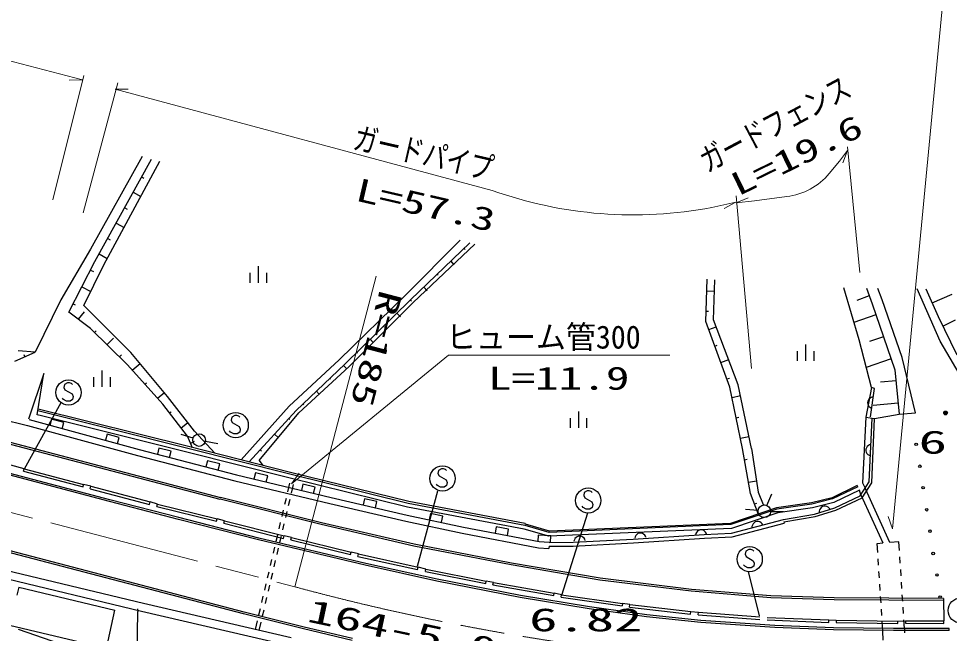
# Model space of a CAD drawing. Units: millimetres, scale not verified. Extents: x 40000 to 680000, y 20000 to 380000.
# Drawn here: x 127536 to 201308, y 271988 to 320713 of the extents above; entities that cross this region are included whole.
import ezdxf
from ezdxf.enums import TextEntityAlignment as Align

# ---------------------------------------------------------------- set-up
doc = ezdxf.new("R2010")
doc.units = ezdxf.units.MM
doc.header["$LTSCALE"] = 1000
doc.linetypes.add('CHAIN', pattern=[18.5, 12, -1.5, 3.5, -1.5])
for name, color, linetype, lineweight in [('M-BGD', 7, 'Continuous', 25), ('M-BGD-EXST', 7, 'Continuous', 25), ('M-BMK', 2, 'CHAIN', 13), ('M-BMK-SRVR', 3, 'Continuous', 25), ('M-STR-HTXT', 7, 'Continuous', 13), ('M-STR-STRC', 7, 'Continuous', 25)]:
    doc.layers.add(name, color=color, linetype=linetype, lineweight=lineweight)
doc.styles.add('ＭＳ ゴシック', font='')
doc.styles.get('ＭＳ ゴシック').set_extended_font_data('MS Gothic')

msp = doc.modelspace()

# ---------------------------------------------------------------- linework, layer by layer
at = {"layer": 'M-BGD'}
for p, q in [((137318, 309785), (133238, 302436)), ((133581, 301452), (138078, 309585)), ((134298, 301203), (138719, 309417)), ((137297, 308172), (137473, 308074)), ((136621, 306950), (137215, 306622)), ((135946, 305728), (136138, 305622)), ((135270, 304506), (135891, 304163)), ((134595, 303285), (134803, 303170)), ((158204, 298787), (162545, 303150)), ((158601, 298420), (163311, 302949)), ((158797, 298217), (163695, 302848)), ((162852, 302504), (162928, 302425)), ((133238, 302436), (130889, 298430)), ((133919, 302063), (134568, 301704)), ((131511, 297452), (133581, 301452)), ((132702, 297968), (134298, 301203)), ((146524, 301083), (146524, 299783)), ((161785, 301476), (162044, 301208)), ((133236, 300785), (133459, 300670)), ((145874, 300563), (145874, 299783)), ((147174, 300563), (147174, 299783)), ((160719, 300449), (160798, 300367)), ((182017, 296713), (182115, 300060)), ((182621, 296837), (182708, 299998)), ((132546, 299452), (133254, 299086)), ((152942, 293670), (158204, 298787)), ((159653, 299421), (159920, 299144)), ((182088, 299140), (182684, 299123)), ((194145, 295260), (192940, 299366)), ((194726, 299345), (195179, 298116)), ((195993, 298437), (195633, 299334)), ((200575, 295142), (198749, 299297)), ((199454, 299288), (200411, 297094)), ((199932, 298191), (201525, 298885)), ((130889, 298430), (128837, 294281)), ((131856, 298119), (132019, 298034)), ((153386, 293334), (158601, 298420)), ((153729, 293132), (158797, 298217)), ((158587, 298393), (158668, 298309)), ((194952, 298730), (193964, 298366)), ((195179, 298116), (196995, 292889)), ((197572, 293862), (195993, 298437)), ((133238, 296165), (131511, 297452)), ((132293, 296904), (132746, 297477)), ((136433, 294246), (132702, 297968)), ((157520, 297365), (157795, 297080)), ((182041, 297522), (182220, 297517)), ((183914, 291508), (182017, 296713)), ((184577, 291696), (182621, 296837)), ((195482, 297245), (193740, 296640)), ((200411, 297094), (201897, 294066)), ((200782, 296337), (201785, 296829)), ((136161, 293285), (133238, 296165)), ((133564, 295843), (133691, 295974)), ((156454, 296338), (156537, 296251)), ((182254, 296062), (182835, 296274)), ((134539, 294860), (135061, 295398)), ((155388, 295310), (155670, 295017)), ((195125, 291463), (194145, 295260)), ((196087, 295502), (194983, 295119)), ((202611, 291687), (200575, 295142)), ((128837, 294281), (127513, 294395)), ((182728, 294761), (182908, 294827)), ((189252, 294366), (189252, 293586)), ((189902, 294886), (189902, 293586)), ((190552, 294366), (190552, 293586)), ((127242, 293568), (128837, 294281)), ((128039, 293924), (127980, 294057)), ((135533, 293897), (135701, 294069)), ((139347, 290763), (136433, 294246)), ((148989, 290001), (152942, 293670)), ((154321, 294282), (154407, 294193)), ((183203, 293460), (183820, 293685)), ((196692, 293760), (194710, 293072)), ((198632, 289464), (197572, 293862)), ((138966, 290148), (136161, 293285)), ((136540, 292861), (137161, 293385)), ((149523, 289658), (153386, 293334)), ((149751, 289480), (153729, 293132)), ((153255, 293255), (153541, 292958)), ((196995, 292889), (197339, 289355)), ((129544, 292585), (128311, 288958)), ((129011, 289308), (129544, 292585)), ((133480, 292300), (133480, 291520)), ((134130, 292820), (134130, 291520)), ((134780, 292300), (134780, 291520)), ((152189, 292227), (152267, 292146)), ((183677, 292158), (183868, 292228)), ((137543, 291740), (137679, 291855)), ((184912, 286636), (183914, 291508)), ((185619, 286644), (184577, 291696)), ((195125, 291463), (194694, 289121)), ((195051, 289150), (195365, 291405)), ((195365, 291405), (195125, 291463)), ((197081, 292005), (195854, 291886)), ((138546, 290618), (139086, 291074)), ((141485, 288027), (139347, 290763)), ((151122, 291199), (151358, 290955)), ((184081, 290696), (184755, 290834)), ((195062, 290661), (194960, 290584)), ((195158, 290702), (195062, 290661)), ((195270, 290723), (195158, 290702)), ((140918, 287612), (138966, 290148)), ((145176, 285735), (148989, 290001)), ((150056, 290172), (150119, 290106)), ((194844, 290401), (194824, 290258)), ((194824, 290258), (194845, 290146)), ((194894, 290503), (194844, 290401)), ((194845, 290146), (194886, 290050)), ((194886, 290050), (194962, 289948)), ((194960, 290584), (194894, 290503)), ((194962, 289948), (195044, 289882)), ((197253, 290238), (195261, 290044)), ((134770, 282578), (109448, 289272)), ((129361, 289233), (129011, 289308)), ((140952, 286645), (129061, 289617)), ((140989, 286791), (129086, 289765)), ((140879, 286354), (129361, 289233)), ((139499, 289455), (139621, 289558)), ((145816, 285574), (149523, 289658)), ((146615, 285698), (149751, 289480)), ((171902, 289574), (171902, 288274)), ((195044, 289882), (195146, 289832)), ((195383, 289025), (197339, 289355)), ((197339, 289355), (198632, 289464)), ((134732, 282433), (109409, 289127)), ((120560, 288628), (143497, 282622)), ((120598, 288773), (143535, 282767)), ((126088, 289004), (128240, 288459)), ((128240, 288459), (136965, 286087)), ((128372, 288942), (137094, 286570)), ((130147, 288954), (130017, 288471)), ((131113, 288695), (130147, 288954)), ((130983, 288212), (131113, 288695)), ((140392, 288241), (140950, 288711)), ((148954, 289032), (149027, 288966)), ((171252, 289054), (171252, 288274)), ((172552, 289054), (172552, 288274)), ((184413, 289072), (184616, 289114)), ((194694, 289121), (194414, 283926)), ((194694, 289121), (195383, 289025)), ((194955, 283988), (195183, 289034)), ((195153, 283925), (195383, 289025)), ((134543, 287773), (134413, 287290)), ((135509, 287514), (134543, 287773)), ((141368, 287460), (140413, 287758)), ((141485, 288027), (143083, 286263)), ((147818, 287780), (148116, 287509)), ((135379, 287031), (135509, 287514)), ((141320, 286707), (140918, 287612)), ((141182, 287067), (141465, 287211)), ((142336, 287218), (143319, 287031)), ((184746, 287448), (185424, 287587)), ((145369, 273529), (94670, 286820)), ((145407, 273674), (94708, 286965)), ((137094, 286570), (144793, 284556)), ((138662, 286677), (138535, 286193)), ((139629, 286424), (138662, 286677)), ((139502, 285940), (139629, 286424)), ((148965, 284315), (140879, 286354)), ((149038, 284606), (140952, 286645)), ((149075, 284752), (140989, 286791)), ((146681, 286527), (146788, 286431)), ((185550, 283087), (184912, 286636)), ((185619, 286644), (186153, 283169)), ((194695, 286600), (194688, 286456)), ((194688, 286456), (194720, 286346)), ((194736, 286706), (194695, 286600)), ((194720, 286346), (194769, 286254)), ((194794, 286793), (194736, 286706)), ((194769, 286254), (194855, 286160)), ((194888, 286879), (194794, 286793)), ((194980, 286929), (194888, 286879)), ((195090, 286960), (194980, 286929)), ((136965, 286087), (144671, 284071)), ((142511, 285670), (142384, 285186)), ((143478, 285417), (142511, 285670)), ((146615, 285698), (146880, 285305)), ((185071, 285749), (185271, 285785)), ((194855, 286160), (194943, 286102)), ((194943, 286102), (195049, 286061)), ((143352, 284933), (143478, 285417)), ((144671, 284071), (152199, 282270)), ((144793, 284556), (152313, 282757)), ((146303, 284709), (146187, 284223)), ((147276, 284476), (146303, 284709)), ((147159, 283990), (147276, 284476)), ((158357, 281990), (148965, 284315)), ((158421, 282284), (149037, 284607)), ((158453, 282430), (149073, 284752)), ((185390, 283974), (186012, 284086)), ((148875, 283204), (149038, 283897)), ((149161, 283110), (149318, 283776)), ((150063, 283809), (149947, 283323)), ((151036, 283577), (150063, 283809)), ((150920, 283090), (151036, 283577)), ((193999, 283699), (192018, 282735)), ((194043, 283609), (192052, 282640)), ((194174, 283340), (192155, 282357)), ((194043, 283609), (193999, 283699)), ((194299, 282982), (194174, 283340)), ((194246, 282877), (194955, 283988)), ((194383, 282720), (195153, 283925)), ((194414, 283926), (194665, 283452)), ((196587, 279190), (194665, 283452)), ((140245, 281169), (134770, 282578)), ((151510, 280613), (143499, 282621)), ((151545, 280759), (143535, 282767)), ((148646, 282231), (148761, 282717)), ((148932, 282136), (149047, 282623)), ((152313, 282757), (158334, 281368)), ((154949, 282662), (154837, 282175)), ((155923, 282438), (154949, 282662)), ((186174, 281411), (185550, 283087)), ((186153, 283169), (186542, 282199)), ((186842, 282128), (187232, 283049)), ((192018, 282735), (190375, 282324)), ((192052, 282640), (190394, 282226)), ((192240, 281946), (194246, 282877)), ((192312, 281759), (194383, 282720)), ((194299, 282982), (196020, 279153)), ((140208, 281024), (134733, 282433)), ((152199, 282270), (158226, 280880)), ((155811, 281950), (155923, 282438)), ((167593, 280250), (158357, 281990)), ((167649, 280545), (158421, 282284)), ((167676, 280692), (158453, 282430)), ((187610, 281937), (183971, 280705)), ((187633, 281839), (183990, 280606)), ((186150, 281718), (185155, 281818)), ((185862, 282249), (186034, 282313)), ((190375, 282324), (187610, 281937)), ((190394, 282226), (187633, 281839)), ((190451, 281931), (187702, 281546)), ((192155, 282357), (190451, 281931)), ((190618, 281448), (192240, 281946)), ((191081, 281891), (191021, 281779)), ((191151, 281969), (191081, 281891)), ((191243, 282035), (191151, 281969)), ((191381, 282078), (191243, 282035)), ((191495, 282075), (191381, 282078)), ((191597, 282050), (191495, 282075)), ((191709, 281990), (191597, 282050)), ((191787, 281920), (191709, 281990)), ((191853, 281827), (191787, 281920)), ((146573, 279542), (140245, 281169)), ((148418, 281257), (148532, 281744)), ((148704, 281163), (148818, 281649)), ((158334, 281368), (162791, 280419)), ((160178, 281487), (160074, 280998)), ((161156, 281279), (160178, 281487)), ((161052, 280790), (161156, 281279)), ((187702, 281546), (184046, 280308)), ((187147, 281659), (188147, 281641)), ((188151, 281024), (190618, 281448)), ((188185, 280826), (190664, 281253)), ((190664, 281253), (192312, 281759)), ((190996, 281677), (190993, 281563)), ((191021, 281779), (190996, 281677)), ((146537, 279396), (140208, 281024)), ((148189, 280284), (148303, 280770)), ((148475, 280189), (148589, 280676)), ((158859, 278907), (151510, 280613)), ((158890, 279054), (151545, 280759)), ((158226, 280880), (162692, 279929)), ((162791, 280419), (168791, 279268)), ((165394, 280429), (165300, 279938)), ((166376, 280241), (165394, 280429)), ((167704, 280634), (167676, 280692)), ((169589, 279983), (167676, 280538)), ((169601, 280084), (167704, 280634)), ((183990, 280606), (169589, 279983)), ((183971, 280705), (169601, 280084)), ((184035, 279927), (188148, 281013)), ((184080, 279629), (188224, 280723)), ((185663, 280469), (185656, 280355)), ((185693, 280570), (185663, 280469)), ((185757, 280680), (185693, 280570)), ((185830, 280755), (185757, 280680)), ((185925, 280817), (185830, 280755)), ((186064, 280854), (185925, 280817)), ((186178, 280847), (186064, 280854)), ((186279, 280818), (186178, 280847)), ((186389, 280754), (186279, 280818)), ((186464, 280680), (186389, 280754)), ((186526, 280585), (186464, 280680)), ((188185, 280826), (188224, 280723)), ((147960, 279310), (148074, 279797)), ((148246, 279216), (148360, 279702)), ((162692, 279929), (168729, 278771)), ((166282, 279750), (166376, 280241)), ((169552, 279682), (167593, 280250)), ((168727, 279773), (168697, 279274)), ((169726, 279712), (168727, 279773)), ((184046, 280308), (169552, 279682)), ((169695, 279213), (169726, 279712)), ((171717, 279594), (171631, 279500)), ((171804, 279652), (171717, 279594)), ((171910, 279694), (171804, 279652)), ((172054, 279701), (171910, 279694)), ((172163, 279671), (172054, 279701)), ((172256, 279621), (172163, 279671)), ((172351, 279536), (172256, 279621)), ((176248, 279459), (181872, 279835)), ((176396, 279650), (176365, 279540)), ((176445, 279742), (176396, 279650)), ((176530, 279837), (176445, 279742)), ((176617, 279895), (176530, 279837)), ((176724, 279937), (176617, 279895)), ((176867, 279944), (176724, 279937)), ((176977, 279914), (176867, 279944)), ((177070, 279864), (176977, 279914)), ((177164, 279779), (177070, 279864)), ((177223, 279692), (177164, 279779)), ((177264, 279586), (177223, 279692)), ((181209, 279893), (181179, 279783)), ((181258, 279985), (181209, 279893)), ((181344, 280080), (181258, 279985)), ((181431, 280138), (181344, 280080)), ((181537, 280180), (181431, 280138)), ((181681, 280187), (181537, 280180)), ((181791, 280156), (181681, 280187)), ((181883, 280107), (181791, 280156)), ((181872, 279835), (184035, 279927)), ((181978, 280022), (181883, 280107)), ((181889, 279536), (184080, 279629)), ((182036, 279935), (181978, 280022)), ((182077, 279829), (182036, 279935)), ((137427, 274363), (117939, 279020)), ((155016, 277382), (146537, 279396)), ((155050, 277529), (146573, 279542)), ((166563, 277412), (158859, 278907)), ((166590, 277560), (158890, 279054)), ((168791, 279268), (169600, 279219)), ((169596, 278898), (169569, 278719)), ((169594, 279198), (171477, 279209)), ((169596, 278898), (171485, 278909)), ((171477, 279209), (176248, 279459)), ((171485, 278909), (176266, 279160)), ((171582, 279407), (171552, 279297)), ((171631, 279500), (171582, 279407)), ((172409, 279449), (172351, 279536)), ((172450, 279343), (172409, 279449)), ((176266, 279160), (181889, 279536)), ((195580, 279124), (196020, 279153)), ((195628, 278394), (195580, 279124)), ((197309, 279238), (196587, 279190)), ((197353, 278546), (197309, 279238)), ((137277, 273730), (117786, 278388)), ((147731, 278337), (147846, 278824)), ((148017, 278242), (148132, 278729)), ((168729, 278771), (169569, 278719)), ((147502, 277363), (147617, 277850)), ((147788, 277269), (147903, 277755)), ((160679, 276125), (155016, 277382)), ((160710, 276272), (155050, 277529)), ((173599, 276204), (166563, 277412)), ((173621, 276353), (166590, 277560)), ((195694, 277396), (195661, 277895)), ((197417, 277548), (197385, 278047)), ((147274, 276390), (147388, 276877)), ((147559, 276295), (147674, 276782)), ((195760, 276398), (195727, 276897)), ((197480, 276550), (197448, 277049)), ((167294, 274842), (160679, 276125)), ((167320, 274990), (160710, 276272)), ((180851, 275326), (173599, 276204)), ((180866, 275476), (173621, 276353)), ((197544, 275552), (197512, 276051)), ((127548, 275644), (127403, 275017)), ((127548, 275644), (135154, 273820)), ((147045, 275416), (147159, 275903)), ((147331, 275322), (147445, 275809)), ((187148, 274814), (180851, 275326)), ((187157, 274964), (180866, 275476)), ((195826, 275400), (195793, 275899)), ((146816, 274443), (146930, 274930)), ((147102, 274348), (147216, 274835)), ((172767, 273932), (167294, 274842)), ((172789, 274080), (167320, 274990)), ((192180, 274643), (187148, 274814)), ((192183, 274793), (187157, 274964)), ((200834, 274598), (192180, 274643)), ((200835, 274748), (192183, 274793)), ((195892, 274402), (195859, 274901)), ((197607, 274554), (197576, 275053)), ((200835, 274748), (200870, 272984)), ((134509, 270777), (135154, 273820)), ((136929, 270181), (136974, 273712)), ((136972, 273944), (136974, 273712)), ((148996, 271001), (137277, 273730)), ((149144, 271634), (137427, 274363)), ((146587, 273469), (146701, 273956)), ((146873, 273375), (146987, 273862)), ((177309, 273308), (172767, 273932)), ((177327, 273457), (172789, 274080)), ((195958, 273405), (195925, 273904)), ((197671, 273556), (197639, 274055)), ((150124, 272346), (145369, 273529)), ((150159, 272492), (145407, 273674)), ((146310, 272290), (146473, 272983)), ((181595, 272859), (177309, 273308)), ((181608, 273008), (177327, 273457)), ((187486, 272606), (181608, 273008)), ((197747, 272364), (197703, 273057)), ((200870, 272784), (200870, 272984)), ((134509, 270777), (126823, 272621)), ((132176, 270678), (127519, 272284)), ((146602, 272221), (146759, 272888)), ((153971, 271434), (150124, 272346)), ((154004, 271581), (150159, 272492)), ((187478, 272456), (181595, 272859)), ((192120, 272278), (187478, 272456)), ((192124, 272428), (187486, 272606)), ((196882, 272213), (192120, 272278)), ((196882, 272363), (192124, 272428)), ((196039, 272176), (195991, 272906)), ((201286, 272370), (196882, 272363)), ((201286, 272220), (196882, 272213)), ((197788, 272040), (197776, 272312)), ((201286, 272220), (201286, 272370)), ((196063, 271440), (196039, 272176))]:
    msp.add_line(p, q, dxfattribs=at)
for centre, radius in [((201006, 289461), 150), ((201006, 289461), 90), ((201006, 289461), 30), ((141845, 287311), 500), ((198679, 286970), 100), ((198972, 285236), 100), ((199222, 283539), 100), ((186647, 281668), 500), ((199507, 281787), 100), ((199767, 280094), 100), ((200022, 278316), 100), ((200322, 276617), 100), ((200570, 274870), 100)]:
    msp.add_circle(centre, radius, dxfattribs=at)
at = {"layer": 'M-BGD-EXST'}
for p, q in [((131170, 291721), (131130, 291481)), ((131130, 291481), (131210, 291281)), ((131410, 291841), (131170, 291721)), ((131570, 291841), (131410, 291841)), ((131730, 291801), (131570, 291841)), ((131810, 291721), (131730, 291801)), ((131210, 291281), (131770, 290961)), ((131770, 290961), (131850, 290761)), ((131850, 290761), (131810, 290521)), ((128011, 285039), (130921, 290290)), ((131090, 290521), (131010, 290641)), ((131330, 290401), (131090, 290521)), ((131610, 290401), (131330, 290401)), ((131810, 290521), (131610, 290401)), ((144663, 289254), (144423, 289134)), ((144823, 289254), (144663, 289254)), ((144983, 289214), (144823, 289254)), ((145063, 289134), (144983, 289214)), ((144423, 289134), (144383, 288894)), ((144383, 288894), (144463, 288694)), ((144463, 288694), (145023, 288374)), ((144343, 287934), (144263, 288054)), ((144583, 287814), (144343, 287934)), ((144863, 287814), (144583, 287814)), ((145063, 287934), (144863, 287814)), ((145023, 288374), (145103, 288174)), ((145103, 288174), (145063, 287934)), ((160816, 284907), (160776, 284667)), ((161056, 285027), (160816, 284907)), ((161216, 285027), (161056, 285027)), ((161376, 284987), (161216, 285027)), ((161456, 284907), (161376, 284987)), ((160776, 284667), (160856, 284467)), ((160856, 284467), (161416, 284147)), ((161416, 284147), (161496, 283947)), ((160736, 283707), (160656, 283827)), ((160976, 283587), (160736, 283707)), ((161256, 283587), (160976, 283587)), ((161456, 283707), (161256, 283587)), ((161496, 283947), (161456, 283707)), ((172606, 283282), (172366, 283162)), ((172766, 283282), (172606, 283282)), ((172926, 283242), (172766, 283282)), ((160749, 283247), (159113, 277286)), ((172366, 283162), (172326, 282922)), ((172326, 282922), (172406, 282722)), ((172406, 282722), (172966, 282402)), ((173006, 283162), (172926, 283242)), ((172286, 281962), (172206, 282082)), ((172526, 281842), (172286, 281962)), ((172806, 281842), (172526, 281842)), ((173006, 281962), (172806, 281842)), ((172966, 282402), (173046, 282202)), ((173046, 282202), (173006, 281962)), ((172631, 281524), (170574, 274978)), ((185162, 278509), (185122, 278269)), ((185122, 278269), (185202, 278069)), ((185402, 278629), (185162, 278509)), ((185562, 278629), (185402, 278629)), ((185722, 278589), (185562, 278629)), ((185802, 278509), (185722, 278589)), ((185082, 277309), (185002, 277429)), ((185202, 278069), (185762, 277749)), ((185762, 277749), (185842, 277549)), ((185842, 277549), (185802, 277309)), ((185322, 277189), (185082, 277309)), ((185602, 277189), (185322, 277189)), ((185348, 276895), (186236, 273388)), ((185802, 277309), (185602, 277189))]:
    msp.add_line(p, q, dxfattribs=at)
for centre in [(131490, 291081), (144743, 288494), (161136, 284267), (172686, 282522), (185482, 277869), (202209, 273801)]:
    msp.add_circle(centre, 1000, dxfattribs=at)
at = {"layer": 'M-BMK'}
msp.add_line((76405, 294793), (149437, 275677), dxfattribs=at)
msp.add_arc((198186, 456278), 187065, 254.89439, 274.34973, dxfattribs=at)
at = {"layer": 'M-STR-HTXT'}
for p, q in [((100906, 324184), (132607, 315848)), ((200928, 323553), (196799, 280269)), ((130238, 306342), (132696, 316205)), ((132593, 315852), (131555, 315835)), ((132663, 305311), (135405, 315611)), ((135181, 315110), (136219, 315122)), ((165072, 307094), (135181, 315110)), ((192599, 309403), (193225, 310253)), ((193225, 310253), (192858, 309282)), ((194200, 300589), (193240, 310561)), ((192599, 309403), (191791, 308440)), ((182477, 305738), (184377, 306154)), ((184377, 306154), (183460, 305667)), ((185624, 292970), (184400, 306663)), ((184401, 306116), (185365, 306501)), ((185863, 306272), (184401, 306116)), ((188422, 306612), (185863, 306272)), ((155877, 300311), (149437, 275677)), ((161619, 294027), (149175, 283833)), ((161619, 294027), (179160, 294027)), ((149175, 283833), (149771, 284684)), ((196799, 280269), (196460, 281251))]:
    msp.add_line(p, q, dxfattribs=at)
for centre, radius, start, end in [((187808, 311762), 5187, 276.80263, 320.16905), ((176273, 338493), 33337, 250.3676, 280.72613)]:
    msp.add_arc(centre, radius, start, end, dxfattribs=at)
at = {"layer": 'M-STR-STRC'}
for p, q in [((127983, 285035), (124101, 286077)), ((127932, 284841), (127983, 285035)), ((127932, 284841), (132641, 283608)), ((127983, 285035), (132692, 283801)), ((132641, 283608), (132692, 283801)), ((133257, 283647), (132692, 283801)), ((133206, 283454), (133257, 283647)), ((133206, 283454), (137915, 282209)), ((133257, 283647), (137967, 282403)), ((137915, 282209), (137967, 282403)), ((138543, 282238), (137967, 282403)), ((138495, 282043), (138543, 282238)), ((138495, 282043), (143227, 280873)), ((138543, 282238), (143275, 281068)), ((143227, 280873), (143275, 281068)), ((143851, 280916), (143275, 281068)), ((143802, 280722), (143851, 280916)), ((143802, 280722), (148536, 279517)), ((143851, 280916), (148585, 279710)), ((148536, 279517), (148585, 279710)), ((149156, 279587), (148585, 279710)), ((149108, 279393), (149156, 279587)), ((149108, 279393), (153846, 278238)), ((149156, 279587), (153893, 278433)), ((153846, 278238), (153893, 278433)), ((154462, 278289), (153893, 278433)), ((154419, 278094), (154462, 278289)), ((154462, 278289), (159207, 277240)), ((154419, 278094), (159164, 277045)), ((159164, 277045), (159207, 277240)), ((159817, 277079), (159207, 277240)), ((159778, 276883), (159817, 277079)), ((159778, 276883), (164560, 275931)), ((159817, 277079), (164599, 276127)), ((164560, 275931), (164599, 276127)), ((165164, 276020), (164599, 276127)), ((165130, 275823), (165164, 276020)), ((165164, 276020), (169982, 275178)), ((165130, 275823), (169947, 274981)), ((169947, 274981), (169982, 275178)), ((170574, 275055), (169982, 275178)), ((170546, 274857), (170574, 275055)), ((170546, 274857), (175363, 274162)), ((170574, 275055), (175391, 274360)), ((175391, 274360), (175363, 274162)), ((175980, 274268), (175391, 274360)), ((175958, 274069), (175980, 274268)), ((175958, 274069), (180800, 273521)), ((175980, 274268), (180822, 273720)), ((180800, 273521), (180822, 273720)), ((180822, 273720), (181421, 273659)), ((181405, 273459), (181421, 273659)), ((181405, 273459), (186275, 273091)), ((181421, 273659), (186290, 273290)), ((186867, 273054), (191741, 272856)), ((186876, 273254), (191749, 273055)), ((191741, 272856), (191749, 273055)), ((191749, 273055), (192346, 273045)), ((192346, 273045), (192343, 272845)), ((192346, 273045), (197220, 272968)), ((197217, 272768), (197220, 272968)), ((197220, 272968), (197818, 272991)), ((197818, 272991), (200870, 272984)), ((197818, 272991), (197818, 272791)), ((200870, 272784), (200870, 272984)), ((192343, 272845), (197217, 272768)), ((197818, 272791), (200870, 272784))]:
    msp.add_line(p, q, dxfattribs=at)

# ---------------------------------------------------------------- texts
at = {"layer": 'M-BGD', "style": 'ＭＳ ゴシック', "width": 1.8}
for s, p in [('6.25', (198867, 285679)), ('6.82', (168001, 271604))]:
    msp.add_text(s, height=1833, dxfattribs=at).set_placement(p, align=Align.BOTTOM_LEFT)
at = {"layer": 'M-BMK-SRVR', "style": 'ＭＳ ゴシック', "width": 1.75}
msp.add_text('164-5-0-1', height=1833, rotation=348, dxfattribs=at).set_placement((150182, 272404), align=Align.BOTTOM_LEFT)
at = {"layer": 'M-STR-HTXT', "style": 'ＭＳ ゴシック'}
for s, rotation, width, p in [('ガードフェンス', 28, 0.75, (182377, 308000)), ('L=19.6', 26, 1.5, (184787, 306106)), ('ガードパイプ', 347, 0.75, (153826, 309891)), ('L=57.3', 347, 1.5, (154005, 305776)), ('R=185', 255.349, 1.5, (155651, 299449))]:
    msp.add_text(s, height=1833, rotation=rotation, dxfattribs=dict(at, width=width)).set_placement(p, align=Align.BOTTOM_LEFT)
for s, width, p in [('ヒューム管300', 0.95, (161413, 294010)), ('L=11.9', 1.5, (164730, 290750))]:
    msp.add_text(s, height=1833, dxfattribs=dict(at, width=width)).set_placement(p, align=Align.BOTTOM_LEFT)

doc.saveas('drawing.dxf')
